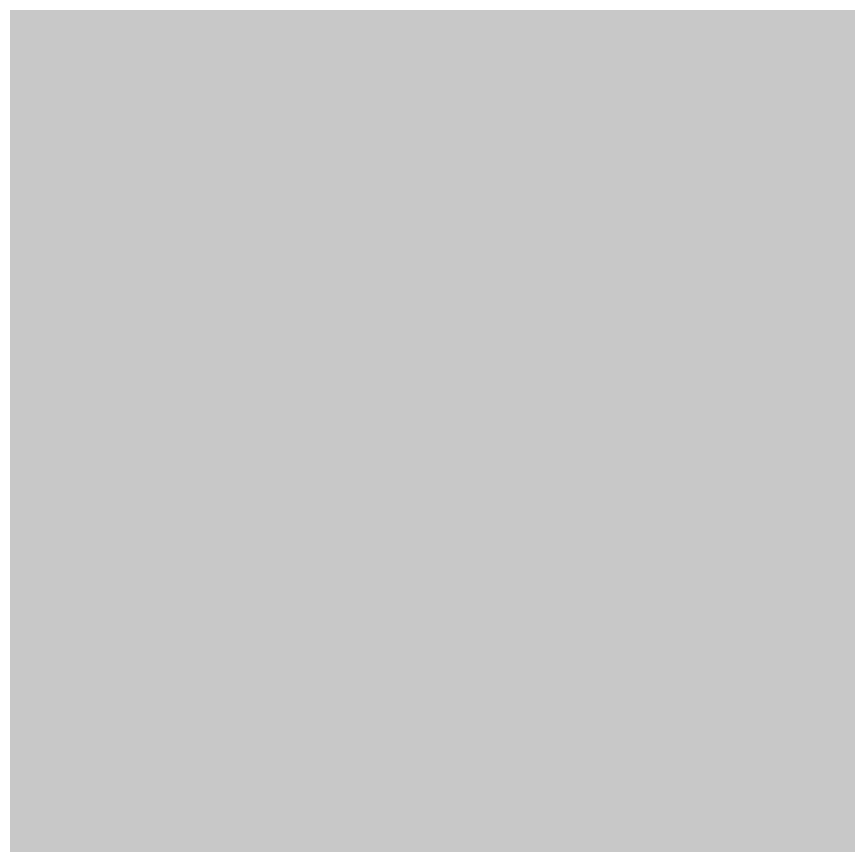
# Model space of a CAD drawing. Header units: inches. Extents: x -2 to 289, y -4 to 187.
# Drawn here: x 74.3503 to 74.722, y 11.2827 to 11.6532 of the extents above; entities that cross this region are included whole.
import ezdxf

# ---------------------------------------------------------------- set-up
doc = ezdxf.new("R2010")
doc.units = ezdxf.units.IN
for name, color, linetype in [('Bottom Layer', 5, 'Continuous'), ('Drill Drawing', 1, 'Continuous'), ('Layer 1', 16, 'Continuous'), ('Layer 2', 76, 'Continuous'), ('Top Layer', 1, 'Continuous'), ('Via Holes', 16, 'Continuous')]:
    doc.layers.add(name, color=color, linetype=linetype)

msp = doc.modelspace()

# ---------------------------------------------------------------- hatches: boundary and pattern name
at = {"layer": 'Bottom Layer'}
h = msp.add_hatch(color=5, dxfattribs=at)
edge = h.paths.add_edge_path()
edge.add_arc((74.53823, 11.46966), 0.3, 0, 360)
at = {"layer": 'Layer 1'}
h = msp.add_hatch(color=16, dxfattribs=at)
edge = h.paths.add_edge_path()
edge.add_arc((74.53823, 11.46966), 0.3, 0, 360)
at = {"layer": 'Layer 2'}
h = msp.add_hatch(color=76, dxfattribs=at)
edge = h.paths.add_edge_path()
edge.add_arc((74.53823, 11.46966), 0.3, 0, 360)
at = {"layer": 'Top Layer'}
h = msp.add_hatch(color=1, dxfattribs=at)
edge = h.paths.add_edge_path()
edge.add_arc((74.53823, 11.46966), 0.3, 0, 360)
at = {"layer": 'Via Holes'}
h = msp.add_hatch(color=7, dxfattribs=at)
edge = h.paths.add_edge_path()
edge.add_arc((74.53823, 11.46966), 0.15, 0, 360)

# ---------------------------------------------------------------- linework, layer by layer
at = {"layer": 'Bottom Layer', "const_width": 0.762}
msp.add_lwpolyline([(74.53823, 11.46966), (74.53823, 12.38921)], dxfattribs=at)
at = {"layer": 'Bottom Layer', "const_width": 0.381}
msp.add_lwpolyline([(74.34773, 11.46966, 1), (74.72873, 11.46966, 1)], format="xyb", close=True, dxfattribs=at)
at = {"layer": 'Drill Drawing', "const_width": 0.0508}
for points in [[(74.28423, 11.72366), (74.53823, 11.59666)], [(74.28423, 11.72366), (74.41123, 11.46966)], [(74.53823, 11.59666), (74.79223, 11.72366)], [(74.66523, 11.46966), (74.79223, 11.72366)], [(74.38583, 11.62206), (74.53823, 11.54586)], [(74.38583, 11.62206), (74.46203, 11.46966)], [(74.53823, 11.54586), (74.69063, 11.62206)], [(74.61443, 11.46966), (74.69063, 11.62206)], [(74.28423, 11.21566), (74.41123, 11.46966)], [(74.38583, 11.31726), (74.46203, 11.46966)], [(74.61443, 11.46966), (74.69063, 11.31726)], [(74.66523, 11.46966), (74.79223, 11.21566)], [(74.38583, 11.31726), (74.53823, 11.39346)], [(74.53823, 11.39346), (74.69063, 11.31726)], [(74.28423, 11.21566), (74.53823, 11.34266)], [(74.53823, 11.34266), (74.79223, 11.21566)]]:
    msp.add_lwpolyline(points, dxfattribs=at)
at = {"layer": 'Drill Drawing', "const_width": 0.0254}
for points in [[(74.37313, 11.62206, 1), (74.39853, 11.62206, 1)], [(74.37313, 11.62206, 1), (74.39853, 11.62206, 1)], [(74.67793, 11.62206, 1), (74.70333, 11.62206, 1)], [(74.67793, 11.62206, 1), (74.70333, 11.62206, 1)], [(74.52553, 11.59666, 1), (74.55093, 11.59666, 1)], [(74.52553, 11.59666, 1), (74.55093, 11.59666, 1)], [(74.52553, 11.54586, 1), (74.55093, 11.54586, 1)], [(74.52553, 11.54586, 1), (74.55093, 11.54586, 1)], [(74.39853, 11.46966, 1), (74.42393, 11.46966, 1)], [(74.39853, 11.46966, 1), (74.42393, 11.46966, 1)], [(74.44933, 11.46966, 1), (74.47473, 11.46966, 1)], [(74.44933, 11.46966, 1), (74.47473, 11.46966, 1)], [(74.60173, 11.46966, 1), (74.62713, 11.46966, 1)], [(74.60173, 11.46966, 1), (74.62713, 11.46966, 1)], [(74.65253, 11.46966, 1), (74.67793, 11.46966, 1)], [(74.65253, 11.46966, 1), (74.67793, 11.46966, 1)], [(74.52553, 11.39346, 1), (74.55093, 11.39346, 1)], [(74.52553, 11.39346, 1), (74.55093, 11.39346, 1)], [(74.52553, 11.34266, 1), (74.55093, 11.34266, 1)], [(74.52553, 11.34266, 1), (74.55093, 11.34266, 1)], [(74.37313, 11.31726, 1), (74.39853, 11.31726, 1)], [(74.37313, 11.31726, 1), (74.39853, 11.31726, 1)], [(74.67793, 11.31726, 1), (74.70333, 11.31726, 1)], [(74.67793, 11.31726, 1), (74.70333, 11.31726, 1)]]:
    msp.add_lwpolyline(points, format="xyb", close=True, dxfattribs=at)
at = {"layer": 'Top Layer', "const_width": 0.762}
msp.add_lwpolyline([(74.53823, 10.44368), (74.53823, 11.46966)], dxfattribs=at)
at = {"layer": 'Top Layer', "const_width": 0.381}
msp.add_lwpolyline([(74.34773, 11.46966, 1), (74.72873, 11.46966, 1)], format="xyb", close=True, dxfattribs=at)

doc.saveas('drawing.dxf')
